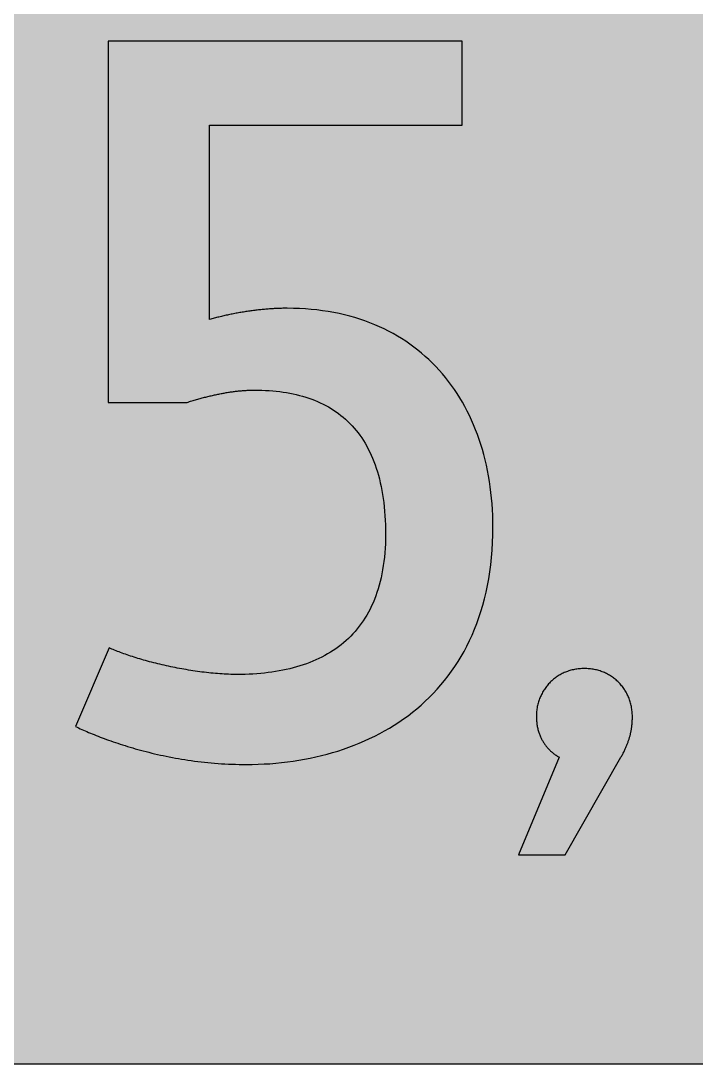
# Model space of a CAD drawing. Header units: millimetres. Extents: x 0 to 183, y 0 to 141.
# Drawn here: x 75.1 to 121.7, y 0.1 to 72 of the extents above; entities that cross this region are included whole.
import ezdxf

# ---------------------------------------------------------------- set-up
doc = ezdxf.new("R2010")
doc.units = ezdxf.units.MM

msp = doc.modelspace()

# ---------------------------------------------------------------- hatches: boundary and pattern name
for color, points in [(254, [(14.1633, 0.0536), (13.9878, 0.0533), (13.8125, 0.0559), (13.6373, 0.061), (13.462, 0.0686), (13.2893, 0.0787), (13.114, 0.0914), (12.9413, 0.1041), (12.7686, 0.1219), (12.5959, 0.1397), (12.4231, 0.16), (12.2504, 0.1829), (12.0777, 0.2057), (11.9075, 0.2337), (11.7373, 0.2616), (11.5672, 0.2921), (11.397, 0.3251), (11.2268, 0.3607), (11.0592, 0.3988), (10.8915, 0.4369), (10.7239, 0.4775), (10.5562, 0.5207), (10.3886, 0.5664), (10.2235, 0.6121), (10.0584, 0.6629), (9.8933, 0.7137), (9.7307, 0.7671), (9.5682, 0.8204), (9.4056, 0.8788), (9.2431, 0.9373), (9.083, 0.9982), (8.923, 1.0617), (8.763, 1.1252), (8.6055, 1.1938), (8.4455, 1.2624), (8.2906, 1.331), (8.1331, 1.4046), (7.9781, 1.4783), (7.8232, 1.5545), (7.6708, 1.6332), (7.5184, 1.7145), (7.366, 1.7958), (7.2161, 1.8796), (7.0663, 1.966), (6.919, 2.0523), (6.7716, 2.1438), (6.6243, 2.2352), (6.4795, 2.3266), (6.3348, 2.4232), (6.19, 2.5197), (6.0477, 2.6187), (5.908, 2.7178), (5.7683, 2.8194), (5.6286, 2.9235), (5.4915, 3.0302), (5.3543, 3.1369), (5.2197, 3.2461), (5.0851, 3.3579), (4.953, 3.4722), (4.8209, 3.5865), (4.6914, 3.7033), (4.5644, 3.8202), (4.4348, 3.9395), (4.3104, 4.0615), (4.1859, 4.1859), (4.0615, 4.3104), (3.9395, 4.4348), (3.8202, 4.5618), (3.7033, 4.6914), (3.5865, 4.8209), (3.4722, 4.953), (3.3579, 5.0851), (3.2487, 5.2197), (3.1369, 5.3543), (3.0302, 5.4915), (2.9235, 5.6286), (2.8194, 5.7683), (2.7178, 5.908), (2.6187, 6.0477), (2.5197, 6.19), (2.4232, 6.3348), (2.3266, 6.477), (2.2352, 6.6243), (2.1438, 6.7691), (2.0523, 6.919), (1.966, 7.0663), (1.8796, 7.2161), (1.7958, 7.366), (1.7145, 7.5184), (1.6332, 7.6708), (1.5545, 7.8232), (1.4783, 7.9781), (1.4046, 8.1331), (1.331, 8.2906), (1.2598, 8.4455), (1.1913, 8.603), (1.1252, 8.763), (1.0592, 8.923), (0.9982, 9.083), (0.9373, 9.2431), (0.8763, 9.4056), (0.8204, 9.5682), (0.7645, 9.7307), (0.7112, 9.8933), (0.6604, 10.0584), (0.6121, 10.2235), (0.5639, 10.3911), (0.5207, 10.5562), (0.4775, 10.7239), (0.4343, 10.8915), (0.3962, 11.0592), (0.3607, 11.2268), (0.3251, 11.397), (0.2921, 11.5672), (0.2616, 11.7373), (0.2311, 11.9075), (0.2057, 12.0802), (0.1803, 12.2504), (0.1575, 12.4231), (0.1372, 12.5959), (0.1194, 12.7686), (0.1041, 12.9413), (0.0889, 13.1166), (0.0787, 13.2893), (0.0686, 13.4645), (0.061, 13.6373), (0.0559, 13.8125), (0.0508, 13.9878), (0.0508, 14.163), (0.0522, 127.0536), (0.0508, 127.2286), (0.0559, 127.4039), (0.061, 127.5766), (0.0686, 127.7518), (0.0787, 127.9271), (0.0889, 128.0998), (0.1041, 128.2725), (0.1194, 128.4478), (0.1372, 128.6205), (0.1575, 128.7907), (0.1803, 128.9634), (0.2057, 129.1361), (0.2311, 129.3063), (0.2616, 129.4765), (0.2921, 129.6467), (0.3251, 129.8169), (0.3607, 129.987), (0.3962, 130.1547), (0.4343, 130.3249), (0.4775, 130.49), (0.5207, 130.6576), (0.5639, 130.8252), (0.6121, 130.9903), (0.6604, 131.1554), (0.7112, 131.3205), (0.7645, 131.4831), (0.8204, 131.6482), (0.8763, 131.8082), (0.9373, 131.9708), (0.9982, 132.1308), (1.0592, 132.2934), (1.1252, 132.4508), (1.1913, 132.6109), (1.2598, 132.7683), (1.331, 132.9258), (1.4046, 133.0808), (1.4783, 133.2357), (1.5545, 133.3906), (1.6332, 133.543), (1.7145, 133.6954), (1.7958, 133.8478), (1.8796, 133.9977), (1.966, 134.1476), (2.0523, 134.2974), (2.1438, 134.4447), (2.2352, 134.5895), (2.3266, 134.7368), (2.4232, 134.8791), (2.5197, 135.0239), (2.6187, 135.1661), (2.7178, 135.3058), (2.8194, 135.4455), (2.9235, 135.5852), (3.0302, 135.7224), (3.1369, 135.8595), (3.2487, 135.9941), (3.3579, 136.1288), (3.4722, 136.2608), (3.5865, 136.3929), (3.7033, 136.5225), (3.8202, 136.652), (3.9395, 136.779), (4.0615, 136.9035), (4.1859, 137.0305), (4.3104, 137.1524), (4.4348, 137.2743), (4.5644, 137.3937), (4.6914, 137.5131), (4.8209, 137.6274), (4.953, 137.7442), (5.0851, 137.856), (5.2197, 137.9677), (5.3543, 138.0769), (5.4915, 138.1836), (5.6286, 138.2903), (5.7683, 138.3944), (5.908, 138.496), (6.0477, 138.5976), (6.19, 138.6942), (6.3348, 138.7932), (6.4795, 138.8872), (6.6243, 138.9812), (6.7716, 139.0726), (6.919, 139.1615), (7.0663, 139.2479), (7.2161, 139.3342), (7.366, 139.4181), (7.5184, 139.5019), (7.6708, 139.5806), (7.8232, 139.6594), (7.9781, 139.7356), (8.1331, 139.8092), (8.2906, 139.8829), (8.4455, 139.954), (8.6055, 140.0226), (8.763, 140.0886), (8.923, 140.1547), (9.083, 140.2182), (9.2431, 140.2791), (9.4056, 140.3375), (9.5682, 140.3934), (9.7307, 140.4493), (9.8933, 140.5026), (10.0584, 140.5534), (10.2235, 140.6017), (10.3886, 140.65), (10.5562, 140.6957), (10.7239, 140.7389), (10.8915, 140.7795), (11.0592, 140.8176), (11.2268, 140.8557), (11.397, 140.8887), (11.5672, 140.9217), (11.7373, 140.9522), (11.9075, 140.9827), (12.0777, 141.0081), (12.2504, 141.0335), (12.4231, 141.0564), (12.5959, 141.0767), (12.7686, 141.0945), (12.9413, 141.1097), (13.114, 141.1249), (13.2893, 141.1376), (13.462, 141.1453), (13.6373, 141.1529), (13.8125, 141.158), (13.9878, 141.163), (14.163, 141.163), (169.3855, 141.1647), (169.5602, 141.163), (169.7355, 141.158), (169.9108, 141.1529), (170.0835, 141.1453), (170.2587, 141.1376), (170.4315, 141.1249), (170.6067, 141.1097), (170.7794, 141.0945), (170.9522, 141.0767), (171.1249, 141.0564), (171.2976, 141.0335), (171.4678, 141.0081), (171.6405, 140.9827), (171.8107, 140.9522), (171.9809, 140.9217), (172.151, 140.8887), (172.3187, 140.8557), (172.4889, 140.8176), (172.6565, 140.7795), (172.8241, 140.7389), (172.9918, 140.6957), (173.1569, 140.65), (173.3245, 140.6017), (173.4896, 140.5534), (173.6522, 140.5026), (173.8173, 140.4493), (173.9798, 140.3934), (174.1424, 140.3375), (174.305, 140.2791), (174.465, 140.2182), (174.625, 140.1547), (174.785, 140.0886), (174.9425, 140.0226), (175.1025, 139.954), (175.2575, 139.8829), (175.4149, 139.8092), (175.5699, 139.7356), (175.7248, 139.6594), (175.8772, 139.5806), (176.0296, 139.5019), (176.182, 139.4181), (176.3319, 139.3342), (176.4817, 139.2479), (176.6291, 139.1615), (176.7764, 139.0726), (176.9237, 138.9812), (177.0685, 138.8872), (177.2133, 138.7932), (177.358, 138.6942), (177.5003, 138.5976), (177.64, 138.496), (177.7797, 138.3944), (177.9194, 138.2903), (178.0565, 138.1836), (178.1937, 138.0769), (178.3283, 137.9677), (178.4629, 137.856), (178.595, 137.7442), (178.7271, 137.6274), (178.8566, 137.5131), (178.9836, 137.3937), (179.1132, 137.2743), (179.2376, 137.1524), (179.3621, 137.0305), (179.4866, 136.9035), (179.6085, 136.779), (179.7279, 136.652), (179.8447, 136.5225), (179.9615, 136.3929), (180.0758, 136.2608), (180.1901, 136.1288), (180.2994, 135.9941), (180.4111, 135.8595), (180.5178, 135.7224), (180.6245, 135.5852), (180.7261, 135.4455), (180.8302, 135.3058), (180.9293, 135.1661), (181.0283, 135.0239), (181.1249, 134.8791), (181.2214, 134.7368), (181.3128, 134.5895), (181.4043, 134.4447), (181.4957, 134.2974), (181.5821, 134.1476), (181.6684, 133.9977), (181.7522, 133.8478), (181.8335, 133.6954), (181.9148, 133.543), (181.991, 133.3906), (182.0697, 133.2357), (182.1434, 133.0808), (182.2145, 132.9258), (182.2856, 132.7683), (182.3542, 132.6109), (182.4228, 132.4508), (182.4863, 132.2934), (182.5498, 132.1308), (182.6108, 131.9708), (182.6692, 131.8082), (182.7276, 131.6482), (182.7809, 131.4831), (182.8343, 131.3205), (182.8851, 131.1554), (182.9359, 130.9903), (182.9816, 130.8252), (183.0273, 130.6576), (183.0705, 130.49), (183.1111, 130.3249), (183.1492, 130.1547), (183.1873, 129.987), (183.2229, 129.8169), (183.2559, 129.6467), (183.2864, 129.4765), (183.3143, 129.3063), (183.3397, 129.1361), (183.3651, 128.9634), (183.388, 128.7907), (183.4083, 128.6205), (183.4261, 128.4478), (183.4413, 128.2725), (183.4566, 128.0998), (183.4693, 127.9271), (183.4769, 127.7518), (183.4845, 127.5766), (183.4921, 127.4039), (183.4947, 127.2286), (183.4947, 127.0533), (183.4967, 14.1647), (183.4947, 13.9878), (183.4921, 13.8125), (183.4845, 13.6373), (183.4769, 13.4645), (183.4693, 13.2893), (183.4566, 13.1166), (183.4413, 12.9413), (183.4261, 12.7686), (183.4083, 12.5959), (183.388, 12.4231), (183.3651, 12.2504), (183.3397, 12.0802), (183.3143, 11.9075), (183.2864, 11.7373), (183.2559, 11.5672), (183.2229, 11.397), (183.1873, 11.2268), (183.1492, 11.0592), (183.1111, 10.8915), (183.0705, 10.7239), (183.0273, 10.5562), (182.9816, 10.3911), (182.9359, 10.2235), (182.8851, 10.0584), (182.8343, 9.8933), (182.7809, 9.7307), (182.7276, 9.5682), (182.6692, 9.4056), (182.6108, 9.2431), (182.5498, 9.083), (182.4863, 8.923), (182.4228, 8.763), (182.3542, 8.603), (182.2856, 8.4455), (182.2145, 8.2906), (182.1434, 8.1331), (182.0697, 7.9781), (181.991, 7.8232), (181.9148, 7.6708), (181.8335, 7.5184), (181.7522, 7.366), (181.6684, 7.2161), (181.5821, 7.0663), (181.4957, 6.919), (181.4043, 6.7691), (181.3128, 6.6243), (181.2214, 6.477), (181.1249, 6.3348), (181.0283, 6.19), (180.9293, 6.0477), (180.8302, 5.908), (180.7261, 5.7683), (180.6245, 5.6286), (180.5178, 5.4915), (180.4111, 5.3543), (180.2994, 5.2197), (180.1901, 5.0851), (180.0758, 4.953), (179.9615, 4.8209), (179.8447, 4.6914), (179.7279, 4.5618), (179.6085, 4.4348), (179.4866, 4.3104), (179.3621, 4.1859), (179.2376, 4.0615), (179.1132, 3.9395), (178.9836, 3.8202), (178.8566, 3.7033), (178.7271, 3.5865), (178.595, 3.4722), (178.4629, 3.3579), (178.3283, 3.2461), (178.1937, 3.1369), (178.0565, 3.0302), (177.9194, 2.9235), (177.7797, 2.8194), (177.64, 2.7178), (177.5003, 2.6187), (177.358, 2.5197), (177.2133, 2.4232), (177.0685, 2.3266), (176.9237, 2.2352), (176.7764, 2.1438), (176.6291, 2.0523), (176.4817, 1.966), (176.3319, 1.8796), (176.182, 1.7958), (176.0296, 1.7145), (175.8772, 1.6332), (175.7248, 1.5545), (175.5699, 1.4783), (175.4149, 1.4046), (175.2575, 1.331), (175.1025, 1.2624), (174.9425, 1.1938), (174.785, 1.1252), (174.625, 1.0617), (174.465, 0.9982), (174.305, 0.9373), (174.1424, 0.8788), (173.9798, 0.8204), (173.8173, 0.7671), (173.6522, 0.7137), (173.4896, 0.6629), (173.3245, 0.6121), (173.1569, 0.5664), (172.9918, 0.5207), (172.8241, 0.4775), (172.6565, 0.4369), (172.4889, 0.3988), (172.3187, 0.3607), (172.151, 0.3251), (171.9809, 0.2921), (171.8107, 0.2616), (171.6405, 0.2337), (171.4678, 0.2057), (171.2976, 0.1829), (171.1249, 0.16), (170.9522, 0.1397), (170.7794, 0.1219), (170.6067, 0.1041), (170.4315, 0.0914), (170.2587, 0.0787), (170.0835, 0.0686), (169.9108, 0.061), (169.7355, 0.0559), (169.5602, 0.0533), (169.385, 0.0533)]), (59, [(105.5328, 64.8226), (105.5328, 70.6078), (81.1209, 70.6078), (81.1209, 45.7024), (86.5547, 45.7024), (86.6369, 45.7276), (86.7181, 45.753), (86.7994, 45.7784), (86.8807, 45.8038), (86.962, 45.8292), (87.0433, 45.8521), (87.1245, 45.8749), (87.2058, 45.9003), (87.2846, 45.9232), (87.3658, 45.9435), (87.4446, 45.9664), (87.5233, 45.9892), (87.6021, 46.0096), (87.6808, 46.0299), (87.7595, 46.0502), (87.8357, 46.0705), (87.9145, 46.0908), (87.9907, 46.1112), (88.0694, 46.1289), (88.1456, 46.1467), (88.2218, 46.1645), (88.298, 46.1823), (88.3742, 46.2001), (88.4479, 46.2153), (88.5241, 46.2331), (88.5977, 46.2483), (88.6714, 46.2636), (88.7476, 46.2788), (88.8213, 46.294), (88.8949, 46.3093), (88.9686, 46.322), (89.0397, 46.3347), (89.1134, 46.3474), (89.1845, 46.3601), (89.2581, 46.3728), (89.3293, 46.3855), (89.4004, 46.3956), (89.4715, 46.4083), (89.5426, 46.4185), (89.6112, 46.4287), (89.6823, 46.4388), (89.7534, 46.4464), (89.822, 46.4566), (89.8906, 46.4642), (89.9592, 46.4718), (90.0278, 46.4795), (90.0963, 46.4871), (90.1649, 46.4947), (90.231, 46.4998), (90.2995, 46.5074), (90.3656, 46.5125), (90.4342, 46.5176), (90.5002, 46.5226), (90.5662, 46.5252), (90.6323, 46.5303), (90.6983, 46.5328), (90.7618, 46.5379), (90.8279, 46.5404), (90.8914, 46.543), (90.9549, 46.543), (91.0209, 46.5455), (91.0844, 46.5455), (91.1479, 46.548), (91.2089, 46.548), (91.4654, 46.5455), (91.7194, 46.5379), (91.9709, 46.5277), (92.2172, 46.5125), (92.4636, 46.4947), (92.7049, 46.4718), (92.9411, 46.4439), (93.1774, 46.4109), (93.4085, 46.3753), (93.6396, 46.3347), (93.8632, 46.289), (94.0867, 46.2407), (94.3051, 46.1848), (94.521, 46.1264), (94.7344, 46.0629), (94.9427, 45.9943), (95.1484, 45.9207), (95.3491, 45.8445), (95.5472, 45.7632), (95.7428, 45.6743), (95.9333, 45.5828), (96.1212, 45.4863), (96.3041, 45.3847), (96.4844, 45.278), (96.6622, 45.1663), (96.835, 45.0494), (97.0026, 44.9301), (97.1677, 44.8031), (97.3277, 44.671), (97.4852, 44.5338), (97.6401, 44.3916), (97.7875, 44.2443), (97.9322, 44.0919), (98.0745, 43.9344), (98.2116, 43.7718), (98.3437, 43.6042), (98.4733, 43.4315), (98.5977, 43.2511), (98.7171, 43.0682), (98.8339, 42.8777), (98.9457, 42.6822), (99.0524, 42.4815), (99.154, 42.2758), (99.253, 42.0649), (99.347, 41.8465), (99.4385, 41.623), (99.5223, 41.3944), (99.6036, 41.1607), (99.6772, 40.9194), (99.7509, 40.673), (99.8169, 40.4216), (99.8779, 40.1625), (99.9363, 39.8983), (99.9871, 39.6291), (100.0354, 39.3548), (100.0785, 39.0728), (100.1141, 38.7858), (100.1471, 38.4912), (100.1751, 38.1914), (100.1979, 37.8841), (100.2157, 37.5717), (100.2284, 37.2542), (100.236, 36.9291), (100.2411, 36.5989), (100.236, 36.2712), (100.2284, 35.9512), (100.2106, 35.6362), (100.1903, 35.3289), (100.1624, 35.0266), (100.1293, 34.7294), (100.0887, 34.4399), (100.043, 34.1579), (99.9922, 33.8811), (99.9338, 33.6093), (99.8728, 33.3451), (99.8042, 33.086), (99.7306, 32.8346), (99.6493, 32.5882), (99.5655, 32.3469), (99.474, 32.1132), (99.38, 31.8821), (99.2784, 31.6611), (99.1718, 31.4427), (99.06, 31.2318), (98.9457, 31.0261), (98.8238, 30.8254), (98.6968, 30.6299), (98.5647, 30.4394), (98.4301, 30.2565), (98.2878, 30.0787), (98.1431, 29.906), (97.9932, 29.7383), (97.8383, 29.5758), (97.6782, 29.4183), (97.5157, 29.2659), (97.348, 29.1211), (97.1753, 28.9789), (96.9975, 28.8442), (96.8172, 28.7122), (96.6318, 28.5852), (96.4438, 28.4658), (96.2482, 28.3489), (96.0526, 28.2372), (95.852, 28.1305), (95.6462, 28.0289), (95.438, 27.9324), (95.2246, 27.8409), (95.0087, 27.7546), (94.7877, 27.6708), (94.5642, 27.5946), (94.3381, 27.5209), (94.107, 27.4523), (93.8759, 27.3863), (93.6371, 27.3279), (93.3983, 27.272), (93.1545, 27.2212), (92.9081, 27.1755), (92.6592, 27.1323), (92.4052, 27.0942), (92.1512, 27.0586), (91.8921, 27.0307), (91.6305, 27.0027), (91.3663, 26.9824), (91.0996, 26.9646), (90.8329, 26.9519), (90.5612, 26.9418), (90.2868, 26.9367), (90.01, 26.9342), (89.8627, 26.9342), (89.7153, 26.9367), (89.568, 26.9392), (89.4182, 26.9443), (89.2683, 26.9519), (89.1184, 26.9596), (88.966, 26.9672), (88.8136, 26.9773), (88.6612, 26.99), (88.5088, 27.0027), (88.3539, 27.0154), (88.2015, 27.0307), (88.0466, 27.0459), (87.8916, 27.0637), (87.7367, 27.0815), (87.5792, 27.1018), (87.4243, 27.1221), (87.2693, 27.1424), (87.1144, 27.1653), (86.9594, 27.1882), (86.8045, 27.2136), (86.647, 27.239), (86.4946, 27.2644), (86.3397, 27.2898), (86.1847, 27.3177), (86.0323, 27.3482), (85.8799, 27.3761), (85.7275, 27.4066), (85.5751, 27.4371), (85.4227, 27.4676), (85.2729, 27.5006), (85.1256, 27.5336), (84.9757, 27.5666), (84.8284, 27.5996), (84.6836, 27.6352), (84.5363, 27.6708), (84.394, 27.7063), (84.2493, 27.7419), (84.1096, 27.7774), (83.9699, 27.8155), (83.8302, 27.8536), (83.693, 27.8917), (83.5584, 27.9298), (83.4238, 27.9679), (83.2917, 28.006), (83.1621, 28.0441), (83.0326, 28.0848), (82.9056, 28.1254), (82.7811, 28.1635), (82.6592, 28.2042), (82.5373, 28.2448), (82.4205, 28.2854), (82.3036, 28.3235), (82.1893, 28.3642), (82.0776, 28.4048), (81.9683, 28.4455), (81.8617, 28.4861), (81.7575, 28.5267), (81.6559, 28.5674), (81.5569, 28.608), (81.4603, 28.6487), (81.3689, 28.6893), (81.2775, 28.7274), (81.1886, 28.768), (78.8638, 23.3369), (78.9635, 23.2893), (79.0677, 23.241), (79.1743, 23.1927), (79.2836, 23.1445), (79.3979, 23.0937), (79.5147, 23.0429), (79.6341, 22.9921), (79.756, 22.9387), (79.883, 22.8879), (80.01, 22.8346), (80.1421, 22.7813), (80.2767, 22.7279), (80.4139, 22.6746), (80.5536, 22.6187), (80.6958, 22.5654), (80.8431, 22.5095), (80.9904, 22.4561), (81.1428, 22.4003), (81.2952, 22.3469), (81.4527, 22.291), (81.6127, 22.2377), (81.7753, 22.1844), (81.9404, 22.1285), (82.108, 22.0751), (82.2757, 22.0218), (82.4484, 21.9685), (82.6237, 21.9151), (82.8015, 21.8643), (82.9818, 21.811), (83.1647, 21.7602), (83.3501, 21.7094), (83.5355, 21.6586), (83.726, 21.6103), (83.9191, 21.5621), (84.1121, 21.5138), (84.3102, 21.4681), (84.5083, 21.4224), (84.709, 21.3766), (84.9122, 21.3335), (85.1179, 21.2903), (85.3262, 21.2471), (85.537, 21.209), (85.7479, 21.1684), (85.9612, 21.1303), (86.1797, 21.0947), (86.3956, 21.0591), (86.6165, 21.0261), (86.8401, 20.9931), (87.0636, 20.9626), (87.2896, 20.9347), (87.5182, 20.9067), (87.7468, 20.8813), (87.9805, 20.8559), (88.2142, 20.8356), (88.4479, 20.8153), (88.6866, 20.795), (88.9254, 20.7797), (89.1667, 20.7645), (89.408, 20.7518), (89.6518, 20.7416), (89.8982, 20.734), (90.1446, 20.7289), (90.3935, 20.7264), (90.645, 20.7239), (91.0514, 20.7264), (91.4578, 20.7391), (91.8616, 20.7569), (92.2655, 20.7797), (92.6694, 20.8128), (93.0681, 20.8534), (93.4695, 20.8991), (93.8657, 20.9525), (94.2619, 21.0134), (94.6556, 21.082), (95.0468, 21.1582), (95.4354, 21.242), (95.8215, 21.3335), (96.205, 21.4325), (96.586, 21.5392), (96.962, 21.6535), (97.3353, 21.778), (97.7062, 21.9075), (98.0719, 22.0447), (98.4326, 22.1894), (98.7908, 22.3444), (99.1438, 22.5044), (99.4943, 22.6746), (99.8372, 22.8524), (100.1776, 23.0378), (100.5129, 23.2334), (100.8405, 23.434), (101.1631, 23.6449), (101.4832, 23.8633), (101.7956, 24.0894), (102.1004, 24.3256), (102.4001, 24.5694), (102.6947, 24.8209), (102.9818, 25.0825), (103.2612, 25.3517), (103.5355, 25.6311), (103.8022, 25.9182), (104.0613, 26.2128), (104.3127, 26.5176), (104.5566, 26.83), (104.7928, 27.1501), (105.0214, 27.4828), (105.2398, 27.8206), (105.4532, 28.1686), (105.6564, 28.5267), (105.8494, 28.895), (106.0348, 29.2684), (106.2126, 29.6545), (106.3777, 30.0482), (106.5352, 30.4521), (106.6851, 30.8635), (106.8222, 31.2852), (106.9518, 31.717), (107.0686, 32.1589), (107.1753, 32.6085), (107.2744, 33.0683), (107.3607, 33.5382), (107.4344, 34.0157), (107.5004, 34.5059), (107.5538, 35.0037), (107.5944, 35.5117), (107.6249, 36.0299), (107.6427, 36.5557), (107.6477, 37.0942), (107.6452, 37.5031), (107.6325, 37.907), (107.6147, 38.3083), (107.5893, 38.7045), (107.5538, 39.0982), (107.5131, 39.4868), (107.4649, 39.8729), (107.409, 40.2539), (107.3455, 40.6324), (107.2769, 41.0032), (107.1982, 41.3715), (107.1143, 41.7347), (107.0204, 42.0954), (106.9213, 42.4485), (106.8146, 42.799), (106.7029, 43.1444), (106.5809, 43.4823), (106.4539, 43.8175), (106.3193, 44.1477), (106.1771, 44.4729), (106.0298, 44.7904), (105.8748, 45.1053), (105.7123, 45.4127), (105.5421, 45.7149), (105.3668, 46.0121), (105.1839, 46.3042), (104.9934, 46.5887), (104.7979, 46.8681), (104.5947, 47.1399), (104.3838, 47.4066), (104.1679, 47.6682), (103.9444, 47.9222), (103.7133, 48.1711), (103.4771, 48.4124), (103.2358, 48.6486), (102.9843, 48.8772), (102.7303, 49.0982), (102.4661, 49.3116), (102.1969, 49.5198), (101.9226, 49.7205), (101.6406, 49.9135), (101.3536, 50.1015), (101.059, 50.2793), (100.7567, 50.452), (100.4494, 50.6171), (100.137, 50.7721), (99.8169, 50.9219), (99.4918, 51.0616), (99.1616, 51.1962), (98.8238, 51.3207), (98.4783, 51.4375), (98.1278, 51.5468), (97.7722, 51.6484), (97.4115, 51.7423), (97.0432, 51.8262), (96.6699, 51.9024), (96.2889, 51.9684), (95.9028, 52.0268), (95.5116, 52.0776), (95.1154, 52.1183), (94.7115, 52.1513), (94.3026, 52.1741), (93.8886, 52.1868), (93.4669, 52.1919), (93.3882, 52.1919), (93.3069, 52.1919), (93.2256, 52.1894), (93.1469, 52.1894), (93.0656, 52.1868), (92.9843, 52.1843), (92.9005, 52.1818), (92.8192, 52.1792), (92.7379, 52.1741), (92.6541, 52.1716), (92.5703, 52.1665), (92.489, 52.1614), (92.4052, 52.1564), (92.3214, 52.1513), (92.2376, 52.1462), (92.1537, 52.1386), (92.0674, 52.1335), (91.9836, 52.1259), (91.8997, 52.1183), (91.8134, 52.1106), (91.7296, 52.103), (91.6432, 52.0954), (91.5594, 52.0852), (91.473, 52.0751), (91.3867, 52.0675), (91.3003, 52.0573), (91.2165, 52.0471), (91.1301, 52.0344), (91.0438, 52.0243), (90.9574, 52.0116), (90.871, 52.0014), (90.7847, 51.9887), (90.7009, 51.976), (90.6145, 51.9633), (90.5281, 51.9506), (90.4418, 51.9354), (90.3554, 51.9227), (90.2716, 51.9074), (90.1852, 51.8922), (90.0989, 51.877), (90.0125, 51.8617), (89.9287, 51.8465), (89.8423, 51.8312), (89.7585, 51.8135), (89.6722, 51.7982), (89.5883, 51.7804), (89.5045, 51.7627), (89.4182, 51.7449), (89.3343, 51.7271), (89.2505, 51.7093), (89.1667, 51.689), (89.0829, 51.6712), (88.9991, 51.6509), (88.9178, 51.6306), (88.834, 51.6103), (88.7527, 51.5899), (88.6689, 51.5696), (88.5876, 51.5493), (88.5063, 51.5264), (88.425, 51.5061), (88.3437, 51.4833), (88.265, 51.4604), (88.1837, 51.4375), (88.105, 51.4147), (88.1063, 64.8226)]), (59, [(110.648, 24.034), (110.6475, 23.9497), (110.65, 23.8684), (110.6551, 23.7896), (110.6602, 23.7109), (110.6678, 23.6347), (110.6754, 23.5585), (110.6856, 23.4848), (110.6957, 23.4112), (110.7084, 23.3401), (110.7237, 23.2689), (110.7389, 23.2004), (110.7542, 23.1343), (110.7719, 23.0683), (110.7897, 23.0022), (110.81, 22.9387), (110.8304, 22.8778), (110.8532, 22.8168), (110.8761, 22.7584), (110.8989, 22.7), (110.9243, 22.6416), (110.9497, 22.5857), (110.9751, 22.5323), (111.0031, 22.479), (111.031, 22.4257), (111.059, 22.3749), (111.0869, 22.3266), (111.1174, 22.2783), (111.1453, 22.2301), (111.1758, 22.1844), (111.2088, 22.1386), (111.2393, 22.0955), (111.2698, 22.0523), (111.3028, 22.0091), (111.3358, 21.9685), (111.3688, 21.9304), (111.3993, 21.8923), (111.4323, 21.8542), (111.4654, 21.8186), (111.4984, 21.783), (111.5314, 21.75), (111.5644, 21.717), (111.5974, 21.684), (111.6305, 21.6535), (111.6635, 21.623), (111.6965, 21.5951), (111.7295, 21.5646), (111.7625, 21.5392), (111.793, 21.5138), (111.826, 21.4884), (111.8565, 21.463), (111.887, 21.4401), (111.9175, 21.4173), (111.9454, 21.397), (111.9759, 21.3766), (112.0038, 21.3563), (112.0318, 21.3385), (112.0597, 21.3208), (112.0851, 21.303), (112.1105, 21.2877), (112.1359, 21.2725), (112.1613, 21.2573), (112.1842, 21.2446), (112.207, 21.2319), (112.2274, 21.2192), (109.4133, 14.5023), (112.6243, 14.5023), (116.4773, 21.2203), (116.5098, 21.2801), (116.5428, 21.3385), (116.5758, 21.397), (116.6063, 21.4554), (116.6368, 21.5138), (116.6673, 21.5722), (116.6952, 21.6281), (116.7232, 21.684), (116.7486, 21.7399), (116.774, 21.7957), (116.7994, 21.8516), (116.8248, 21.905), (116.8476, 21.9583), (116.8705, 22.0116), (116.8908, 22.065), (116.9111, 22.1183), (116.9314, 22.1691), (116.9518, 22.2199), (116.9695, 22.2707), (116.9873, 22.3215), (117.0051, 22.3698), (117.0203, 22.4206), (117.0356, 22.4688), (117.0508, 22.5171), (117.0661, 22.5654), (117.0788, 22.6111), (117.0915, 22.6593), (117.1042, 22.7051), (117.1169, 22.7508), (117.127, 22.7965), (117.1372, 22.8422), (117.1473, 22.8854), (117.1575, 22.9286), (117.1677, 22.9718), (117.1753, 23.0149), (117.1829, 23.0581), (117.1905, 23.0988), (117.1981, 23.1394), (117.2058, 23.18), (117.2108, 23.2207), (117.2159, 23.2613), (117.221, 23.2994), (117.2261, 23.3375), (117.2312, 23.3756), (117.2362, 23.4137), (117.2388, 23.4518), (117.2439, 23.4874), (117.2464, 23.5229), (117.2489, 23.5585), (117.2515, 23.5941), (117.254, 23.6296), (117.2566, 23.6626), (117.2591, 23.6957), (117.2591, 23.7287), (117.2616, 23.7617), (117.2616, 23.7947), (117.2642, 23.8252), (117.2642, 23.8582), (117.2642, 23.8887), (117.2642, 23.9166), (117.2642, 23.9471), (117.2642, 23.9751), (117.2667, 24.0055), (117.2667, 24.0335), (117.2642, 24.1198), (117.2616, 24.2062), (117.2566, 24.2926), (117.2489, 24.3789), (117.2388, 24.4653), (117.2286, 24.5491), (117.2159, 24.6304), (117.2007, 24.7142), (117.1829, 24.7955), (117.1651, 24.8768), (117.1448, 24.9555), (117.1219, 25.0342), (117.0965, 25.113), (117.0711, 25.1892), (117.0432, 25.2654), (117.0127, 25.3416), (116.9822, 25.4152), (116.9467, 25.4889), (116.9137, 25.56), (116.8756, 25.6311), (116.8375, 25.7023), (116.7994, 25.7708), (116.7562, 25.8394), (116.713, 25.9055), (116.6698, 25.969), (116.6241, 26.035), (116.5758, 26.096), (116.525, 26.1595), (116.4768, 26.2179), (116.4234, 26.2788), (116.3701, 26.3347), (116.3142, 26.3906), (116.2583, 26.4465), (116.2025, 26.4998), (116.1415, 26.5532), (116.0831, 26.604), (116.0196, 26.6522), (115.9586, 26.7005), (115.8951, 26.7462), (115.8291, 26.7894), (115.763, 26.8326), (115.6945, 26.8757), (115.6259, 26.9138), (115.5573, 26.9519), (115.4862, 26.99), (115.4125, 27.0256), (115.3389, 27.0586), (115.2652, 27.0891), (115.1915, 27.1196), (115.1153, 27.1475), (115.0366, 27.1729), (114.9604, 27.1983), (114.8791, 27.2212), (114.8004, 27.2415), (114.7191, 27.2618), (114.6378, 27.2771), (114.5565, 27.2923), (114.4727, 27.305), (114.3889, 27.3177), (114.3025, 27.3253), (114.2187, 27.3329), (114.1324, 27.338), (114.0435, 27.3431), (113.9571, 27.3431), (113.8682, 27.3431), (113.7818, 27.338), (113.6955, 27.3329), (113.6117, 27.3253), (113.5253, 27.3177), (113.4415, 27.305), (113.3577, 27.2923), (113.2764, 27.2771), (113.1951, 27.2618), (113.1138, 27.2415), (113.0325, 27.2212), (112.9538, 27.1983), (112.8776, 27.1729), (112.7989, 27.1475), (112.7227, 27.1196), (112.649, 27.0891), (112.5728, 27.0586), (112.5017, 27.0256), (112.428, 26.99), (112.3569, 26.9519), (112.2883, 26.9138), (112.2197, 26.8757), (112.1512, 26.8326), (112.0851, 26.7894), (112.0191, 26.7462), (111.9556, 26.7005), (111.8921, 26.6522), (111.8311, 26.604), (111.7702, 26.5532), (111.7117, 26.4998), (111.6533, 26.4465), (111.5974, 26.3906), (111.5441, 26.3347), (111.4908, 26.2788), (111.4374, 26.2179), (111.3866, 26.1595), (111.3384, 26.096), (111.2901, 26.035), (111.2444, 25.969), (111.1987, 25.9055), (111.1555, 25.8394), (111.1148, 25.7708), (111.0742, 25.7023), (111.0361, 25.6311), (111.0005, 25.56), (110.965, 25.4889), (110.932, 25.4152), (110.8989, 25.3416), (110.871, 25.2654), (110.8431, 25.1892), (110.8151, 25.113), (110.7923, 25.0342), (110.7694, 24.9555), (110.7491, 24.8768), (110.7288, 24.7955), (110.711, 24.7142), (110.6957, 24.6304), (110.683, 24.5491), (110.6729, 24.4653), (110.6627, 24.3789), (110.6551, 24.2926), (110.65, 24.2062), (110.6475, 24.1198), (110.6475, 24.0335)])]:
    msp.add_hatch(color=color).paths.add_polyline_path(points)
h = msp.add_hatch(color=59)
h.paths.add_polyline_path([(14.1633, 3.5814), (13.8887, 3.5839), (13.6169, 3.5941), (13.3477, 3.6119), (13.081, 3.6347), (12.8143, 3.6652), (12.5501, 3.7008), (12.2885, 3.7465), (12.0294, 3.7948), (11.7729, 3.8506), (11.5164, 3.9141), (11.2649, 3.9827), (11.016, 4.0564), (10.7671, 4.1351), (10.5232, 4.2215), (10.2819, 4.3129), (10.0432, 4.412), (9.8069, 4.5161), (9.5733, 4.6228), (9.3447, 4.7371), (9.1186, 4.8565), (8.8951, 4.9809), (8.6741, 5.113), (8.4582, 5.2476), (8.2448, 5.3873), (8.0366, 5.5321), (7.8308, 5.682), (7.6276, 5.8369), (7.4295, 5.9969), (7.2365, 6.1595), (7.046, 6.3297), (6.8605, 6.5024), (6.6777, 6.6802), (6.5024, 6.8605), (6.3271, 7.046), (6.1595, 7.2365), (5.9969, 7.432), (5.8369, 7.6302), (5.682, 7.8308), (5.5321, 8.0366), (5.3873, 8.2448), (5.2451, 8.4582), (5.1105, 8.6741), (4.9809, 8.8951), (4.8565, 9.1186), (4.7371, 9.3447), (4.6228, 9.5758), (4.5136, 9.8069), (4.4094, 10.0432), (4.3129, 10.2819), (4.2215, 10.5232), (4.1351, 10.7696), (4.0538, 11.016), (3.9802, 11.2649), (3.9116, 11.5189), (3.8506, 11.7729), (3.7948, 12.0294), (3.744, 12.2911), (3.7008, 12.5527), (3.6627, 12.8143), (3.6322, 13.081), (3.6093, 13.3502), (3.5916, 13.6195), (3.5814, 13.8913), (3.5789, 14.163), (3.58, 127.0536), (3.5814, 127.3251), (3.5916, 127.5969), (3.6093, 127.8661), (3.6322, 128.1354), (3.6627, 128.3995), (3.7008, 128.6637), (3.744, 128.9253), (3.7948, 129.1844), (3.8506, 129.4409), (3.9116, 129.6975), (3.9802, 129.9489), (4.0538, 130.2004), (4.1351, 130.4468), (4.2215, 130.6906), (4.3129, 130.9319), (4.4094, 131.1707), (4.5136, 131.4069), (4.6228, 131.6406), (4.7371, 131.8692), (4.8565, 132.0978), (4.9809, 132.3188), (5.1105, 132.5397), (5.2451, 132.7556), (5.3873, 132.969), (5.5321, 133.1773), (5.682, 133.383), (5.8369, 133.5862), (5.9969, 133.7843), (6.1595, 133.9774), (6.3271, 134.1679), (6.5024, 134.3533), (6.6777, 134.5362), (6.8605, 134.714), (7.046, 134.8867), (7.2365, 135.0543), (7.4295, 135.2194), (7.6276, 135.3769), (7.8308, 135.5319), (8.0366, 135.6817), (8.2448, 135.829), (8.4582, 135.9687), (8.6741, 136.1034), (8.8951, 136.2329), (9.1186, 136.3574), (9.3447, 136.4767), (9.5733, 136.591), (9.8069, 136.7003), (10.0432, 136.8044), (10.2819, 136.9009), (10.5232, 136.9924), (10.7671, 137.0787), (11.016, 137.16), (11.2649, 137.2337), (11.5164, 137.3022), (11.7729, 137.3657), (12.0294, 137.4216), (12.2885, 137.4699), (12.5501, 137.5131), (12.8143, 137.5512), (13.081, 137.5816), (13.3477, 137.6045), (13.6169, 137.6223), (13.8887, 137.6324), (14.163, 137.635), (169.3855, 137.637), (169.6568, 137.6324), (169.9285, 137.6223), (170.1978, 137.6045), (170.467, 137.5816), (170.7312, 137.5512), (170.9953, 137.5131), (171.257, 137.4699), (171.5186, 137.4216), (171.7751, 137.3657), (172.0291, 137.3022), (172.2831, 137.2337), (172.532, 137.16), (172.7784, 137.0787), (173.0223, 136.9924), (173.2661, 136.9009), (173.5049, 136.8044), (173.7411, 136.7003), (173.9722, 136.591), (174.2034, 136.4767), (174.4294, 136.3574), (174.6529, 136.2329), (174.8714, 136.1034), (175.0898, 135.9687), (175.3006, 135.829), (175.5115, 135.6817), (175.7172, 135.5319), (175.9179, 135.3769), (176.116, 135.2194), (176.3116, 135.0543), (176.4995, 134.8867), (176.6875, 134.714), (176.8678, 134.5362), (177.0456, 134.3533), (177.2183, 134.1679), (177.386, 133.9774), (177.5511, 133.7843), (177.7111, 133.5862), (177.866, 133.383), (178.0159, 133.1773), (178.1607, 132.969), (178.3004, 132.7556), (178.435, 132.5397), (178.5645, 132.3188), (178.6915, 132.0978), (178.8109, 131.8692), (178.9252, 131.6406), (179.0319, 131.4069), (179.136, 131.1707), (179.2326, 130.9319), (179.3265, 130.6906), (179.4104, 130.4468), (179.4916, 130.2004), (179.5653, 129.9489), (179.6339, 129.6975), (179.6974, 129.4409), (179.7533, 129.1844), (179.8015, 128.9253), (179.8447, 128.6637), (179.8828, 128.3995), (179.9133, 128.1354), (179.9361, 127.8661), (179.9539, 127.5969), (179.9641, 127.3251), (179.9666, 127.0533), (179.9689, 14.1647), (179.9641, 13.8913), (179.9539, 13.6195), (179.9361, 13.3502), (179.9133, 13.081), (179.8828, 12.8143), (179.8447, 12.5527), (179.8015, 12.2911), (179.7533, 12.0294), (179.6974, 11.7729), (179.6339, 11.5189), (179.5653, 11.2649), (179.4916, 11.016), (179.4104, 10.7696), (179.3265, 10.5232), (179.2326, 10.2819), (179.136, 10.0432), (179.0319, 9.8069), (178.9252, 9.5758), (178.8109, 9.3447), (178.6915, 9.1186), (178.5645, 8.8951), (178.435, 8.6741), (178.3004, 8.4582), (178.1607, 8.2448), (178.0159, 8.0366), (177.866, 7.8308), (177.7111, 7.6302), (177.5511, 7.432), (177.386, 7.2365), (177.2183, 7.046), (177.0456, 6.8605), (176.8678, 6.6802), (176.6875, 6.5024), (176.4995, 6.3297), (176.3116, 6.1595), (176.116, 5.9969), (175.9179, 5.8369), (175.7172, 5.682), (175.5115, 5.5321), (175.3006, 5.3873), (175.0898, 5.2476), (174.8714, 5.113), (174.6529, 4.9809), (174.4294, 4.8565), (174.2034, 4.7371), (173.9722, 4.6228), (173.7411, 4.5161), (173.5049, 4.412), (173.2661, 4.3129), (173.0223, 4.2215), (172.7784, 4.1351), (172.532, 4.0564), (172.2831, 3.9827), (172.0291, 3.9141), (171.7751, 3.8506), (171.5186, 3.7948), (171.257, 3.7465), (170.9953, 3.7008), (170.7312, 3.6652), (170.467, 3.6347), (170.1978, 3.6119), (169.9285, 3.5941), (169.6568, 3.5839), (169.385, 3.5789)])
h.paths.add_polyline_path([(14.1633, 8.8731), (14.0259, 8.8748), (13.8887, 8.8798), (13.7541, 8.8875), (13.622, 8.9002), (13.4874, 8.9154), (13.3553, 8.9332), (13.2258, 8.9535), (13.0962, 8.9789), (12.9667, 9.0068), (12.8397, 9.0373), (12.7127, 9.0729), (12.5882, 9.1084), (12.4663, 9.1491), (12.3419, 9.1923), (12.2225, 9.238), (12.1031, 9.2888), (11.9837, 9.3396), (11.8694, 9.3929), (11.7526, 9.4513), (11.6408, 9.5098), (11.5291, 9.5733), (11.4198, 9.6368), (11.3106, 9.7053), (11.2039, 9.7765), (11.0998, 9.8476), (10.9957, 9.9238), (10.8966, 10), (10.7975, 10.0787), (10.6985, 10.1625), (10.6045, 10.2464), (10.5105, 10.3327), (10.4216, 10.4216), (10.3327, 10.5131), (10.2464, 10.6045), (10.16, 10.701), (10.0787, 10.7975), (10, 10.8966), (9.9212, 10.9982), (9.8476, 11.0998), (9.7739, 11.2039), (9.7053, 11.3106), (9.6368, 11.4198), (9.5707, 11.5291), (9.5098, 11.6408), (9.4488, 11.7551), (9.3929, 11.8694), (9.337, 11.9863), (9.2862, 12.1031), (9.238, 12.2225), (9.1923, 12.3444), (9.1491, 12.4663), (9.1084, 12.5908), (9.0703, 12.7152), (9.0373, 12.8397), (9.0068, 12.9692), (8.9789, 13.0962), (8.9535, 13.2258), (8.9306, 13.3579), (8.9129, 13.4899), (8.8976, 13.622), (8.8849, 13.7566), (8.8773, 13.8913), (8.8722, 14.0259), (8.8697, 14.163), (8.8717, 127.0536), (8.8722, 127.188), (8.8773, 127.3251), (8.8849, 127.4597), (8.8976, 127.5944), (8.9129, 127.7264), (8.9306, 127.8585), (8.9535, 127.9881), (8.9789, 128.1176), (9.0068, 128.2471), (9.0373, 128.3741), (9.0703, 128.5011), (9.1084, 128.6256), (9.1491, 128.7501), (9.1923, 128.872), (9.238, 128.9914), (9.2862, 129.1107), (9.337, 129.2301), (9.3929, 129.347), (9.4488, 129.4613), (9.5098, 129.573), (9.5707, 129.6848), (9.6368, 129.7965), (9.7053, 129.9032), (9.7739, 130.0099), (9.8476, 130.114), (9.9212, 130.2182), (10, 130.3198), (10.0787, 130.4188), (10.16, 130.5154), (10.2464, 130.6093), (10.3327, 130.7033), (10.4216, 130.7948), (10.5105, 130.8837), (10.6045, 130.97), (10.6985, 131.0538), (10.7975, 131.1351), (10.8966, 131.2139), (10.9957, 131.2926), (11.0998, 131.3663), (11.2039, 131.4399), (11.3106, 131.511), (11.4198, 131.5771), (11.5291, 131.6431), (11.6408, 131.7041), (11.7526, 131.765), (11.8694, 131.8209), (11.9837, 131.8768), (12.1031, 131.9276), (12.2225, 131.9759), (12.3419, 132.0216), (12.4663, 132.0648), (12.5882, 132.1054), (12.7127, 132.1435), (12.8397, 132.1765), (12.9667, 132.2095), (13.0962, 132.2375), (13.2258, 132.2603), (13.3553, 132.2832), (13.4874, 132.301), (13.622, 132.3162), (13.7541, 132.3289), (13.8887, 132.3365), (14.0259, 132.3416), (14.163, 132.3442), (169.3855, 132.3453), (169.5221, 132.3416), (169.6568, 132.3365), (169.7914, 132.3289), (169.926, 132.3162), (170.0581, 132.301), (170.1902, 132.2832), (170.3222, 132.2603), (170.4518, 132.2375), (170.5788, 132.2095), (170.7058, 132.1765), (170.8328, 132.1435), (170.9572, 132.1054), (171.0817, 132.0648), (171.2036, 132.0216), (171.3255, 131.9759), (171.4449, 131.9276), (171.5618, 131.8768), (171.6786, 131.8209), (171.7929, 131.765), (171.9072, 131.7041), (172.019, 131.6431), (172.1282, 131.5771), (172.2374, 131.511), (172.3441, 131.4399), (172.4482, 131.3663), (172.5498, 131.2926), (172.6514, 131.2139), (172.7505, 131.1351), (172.847, 131.0538), (172.9435, 130.97), (173.035, 130.8837), (173.1264, 130.7948), (173.2153, 130.7033), (173.3017, 130.6093), (173.3855, 130.5154), (173.4668, 130.4188), (173.548, 130.3198), (173.6242, 130.2182), (173.7004, 130.114), (173.7716, 130.0099), (173.8427, 129.9032), (173.9113, 129.7965), (173.9748, 129.6848), (174.0383, 129.573), (174.0967, 129.4613), (174.1551, 129.347), (174.2084, 129.2301), (174.2592, 129.1107), (174.31, 128.9914), (174.3558, 128.872), (174.3989, 128.7501), (174.437, 128.6256), (174.4751, 128.5011), (174.5082, 128.3741), (174.5412, 128.2471), (174.5691, 128.1176), (174.5945, 127.9881), (174.6148, 127.8585), (174.6326, 127.7264), (174.6479, 127.5944), (174.6606, 127.4597), (174.6682, 127.3251), (174.6733, 127.188), (174.6758, 127.0533), (174.6772, 14.1647), (174.6733, 14.0259), (174.6682, 13.8913), (174.6606, 13.7566), (174.6479, 13.622), (174.6326, 13.4899), (174.6148, 13.3579), (174.5945, 13.2258), (174.5691, 13.0962), (174.5412, 12.9692), (174.5082, 12.8397), (174.4751, 12.7152), (174.437, 12.5908), (174.3989, 12.4663), (174.3558, 12.3444), (174.31, 12.2225), (174.2592, 12.1031), (174.2084, 11.9863), (174.1551, 11.8694), (174.0967, 11.7551), (174.0383, 11.6408), (173.9748, 11.5291), (173.9113, 11.4198), (173.8427, 11.3106), (173.7716, 11.2039), (173.7004, 11.0998), (173.6242, 10.9982), (173.548, 10.8966), (173.4668, 10.7975), (173.3855, 10.701), (173.3017, 10.6045), (173.2153, 10.5131), (173.1264, 10.4216), (173.035, 10.3327), (172.9435, 10.2464), (172.847, 10.1625), (172.7505, 10.0787), (172.6514, 10), (172.5498, 9.9238), (172.4482, 9.8476), (172.3441, 9.7765), (172.2374, 9.7053), (172.1282, 9.6368), (172.019, 9.5733), (171.9072, 9.5098), (171.7929, 9.4513), (171.6786, 9.3929), (171.5618, 9.3396), (171.4449, 9.2888), (171.3255, 9.238), (171.2036, 9.1923), (171.0817, 9.1491), (170.9572, 9.1084), (170.8328, 9.0729), (170.7058, 9.0373), (170.5788, 9.0068), (170.4518, 8.9789), (170.3222, 8.9535), (170.1902, 8.9332), (170.0581, 8.9154), (169.926, 8.9002), (169.7914, 8.8875), (169.6568, 8.8798), (169.5221, 8.8748), (169.385, 8.8722)], flags=16)

# ---------------------------------------------------------------- linework, layer by layer
at = {"color": 59}
for points in [[(105.5328, 64.8226), (105.5328, 70.6078), (81.1209, 70.6078), (81.1209, 45.7024), (86.5547, 45.7024), (86.6369, 45.7276), (86.7181, 45.753), (86.7994, 45.7784), (86.8807, 45.8038), (86.962, 45.8292), (87.0433, 45.8521), (87.1245, 45.8749), (87.2058, 45.9003), (87.2846, 45.9232), (87.3658, 45.9435), (87.4446, 45.9664), (87.5233, 45.9892), (87.6021, 46.0096), (87.6808, 46.0299), (87.7595, 46.0502), (87.8357, 46.0705), (87.9145, 46.0908), (87.9907, 46.1112), (88.0694, 46.1289), (88.1456, 46.1467), (88.2218, 46.1645), (88.298, 46.1823), (88.3742, 46.2001), (88.4479, 46.2153), (88.5241, 46.2331), (88.5977, 46.2483), (88.6714, 46.2636), (88.7476, 46.2788), (88.8213, 46.294), (88.8949, 46.3093), (88.9686, 46.322), (89.0397, 46.3347), (89.1134, 46.3474), (89.1845, 46.3601), (89.2581, 46.3728), (89.3293, 46.3855), (89.4004, 46.3956), (89.4715, 46.4083), (89.5426, 46.4185), (89.6112, 46.4287), (89.6823, 46.4388), (89.7534, 46.4464), (89.822, 46.4566), (89.8906, 46.4642), (89.9592, 46.4718), (90.0278, 46.4795), (90.0963, 46.4871), (90.1649, 46.4947), (90.231, 46.4998), (90.2995, 46.5074), (90.3656, 46.5125), (90.4342, 46.5176), (90.5002, 46.5226), (90.5662, 46.5252), (90.6323, 46.5303), (90.6983, 46.5328), (90.7618, 46.5379), (90.8279, 46.5404), (90.8914, 46.543), (90.9549, 46.543), (91.0209, 46.5455), (91.0844, 46.5455), (91.1479, 46.548), (91.2089, 46.548), (91.4654, 46.5455), (91.7194, 46.5379), (91.9709, 46.5277), (92.2172, 46.5125), (92.4636, 46.4947), (92.7049, 46.4718), (92.9411, 46.4439), (93.1774, 46.4109), (93.4085, 46.3753), (93.6396, 46.3347), (93.8632, 46.289), (94.0867, 46.2407), (94.3051, 46.1848), (94.521, 46.1264), (94.7344, 46.0629), (94.9427, 45.9943), (95.1484, 45.9207), (95.3491, 45.8445), (95.5472, 45.7632), (95.7428, 45.6743), (95.9333, 45.5828), (96.1212, 45.4863), (96.3041, 45.3847), (96.4844, 45.278), (96.6622, 45.1663), (96.835, 45.0494), (97.0026, 44.9301), (97.1677, 44.8031), (97.3277, 44.671), (97.4852, 44.5338), (97.6401, 44.3916), (97.7875, 44.2443), (97.9322, 44.0919), (98.0745, 43.9344), (98.2116, 43.7718), (98.3437, 43.6042), (98.4733, 43.4315), (98.5977, 43.2511), (98.7171, 43.0682), (98.8339, 42.8777), (98.9457, 42.6822), (99.0524, 42.4815), (99.154, 42.2758), (99.253, 42.0649), (99.347, 41.8465), (99.4385, 41.623), (99.5223, 41.3944), (99.6036, 41.1607), (99.6772, 40.9194), (99.7509, 40.673), (99.8169, 40.4216), (99.8779, 40.1625), (99.9363, 39.8983), (99.9871, 39.6291), (100.0354, 39.3548), (100.0785, 39.0728), (100.1141, 38.7858), (100.1471, 38.4912), (100.1751, 38.1914), (100.1979, 37.8841), (100.2157, 37.5717), (100.2284, 37.2542), (100.236, 36.9291), (100.2411, 36.5989), (100.236, 36.2712), (100.2284, 35.9512), (100.2106, 35.6362), (100.1903, 35.3289), (100.1624, 35.0266), (100.1293, 34.7294), (100.0887, 34.4399), (100.043, 34.1579), (99.9922, 33.8811), (99.9338, 33.6093), (99.8728, 33.3451), (99.8042, 33.086), (99.7306, 32.8346), (99.6493, 32.5882), (99.5655, 32.3469), (99.474, 32.1132), (99.38, 31.8821), (99.2784, 31.6611), (99.1718, 31.4427), (99.06, 31.2318), (98.9457, 31.0261), (98.8238, 30.8254), (98.6968, 30.6299), (98.5647, 30.4394), (98.4301, 30.2565), (98.2878, 30.0787), (98.1431, 29.906), (97.9932, 29.7383), (97.8383, 29.5758), (97.6782, 29.4183), (97.5157, 29.2659), (97.348, 29.1211), (97.1753, 28.9789), (96.9975, 28.8442), (96.8172, 28.7122), (96.6318, 28.5852), (96.4438, 28.4658), (96.2482, 28.3489), (96.0526, 28.2372), (95.852, 28.1305), (95.6462, 28.0289), (95.438, 27.9324), (95.2246, 27.8409), (95.0087, 27.7546), (94.7877, 27.6708), (94.5642, 27.5946), (94.3381, 27.5209), (94.107, 27.4523), (93.8759, 27.3863), (93.6371, 27.3279), (93.3983, 27.272), (93.1545, 27.2212), (92.9081, 27.1755), (92.6592, 27.1323), (92.4052, 27.0942), (92.1512, 27.0586), (91.8921, 27.0307), (91.6305, 27.0027), (91.3663, 26.9824), (91.0996, 26.9646), (90.8329, 26.9519), (90.5612, 26.9418), (90.2868, 26.9367), (90.01, 26.9342), (89.8627, 26.9342), (89.7153, 26.9367), (89.568, 26.9392), (89.4182, 26.9443), (89.2683, 26.9519), (89.1184, 26.9596), (88.966, 26.9672), (88.8136, 26.9773), (88.6612, 26.99), (88.5088, 27.0027), (88.3539, 27.0154), (88.2015, 27.0307), (88.0466, 27.0459), (87.8916, 27.0637), (87.7367, 27.0815), (87.5792, 27.1018), (87.4243, 27.1221), (87.2693, 27.1424), (87.1144, 27.1653), (86.9594, 27.1882), (86.8045, 27.2136), (86.647, 27.239), (86.4946, 27.2644), (86.3397, 27.2898), (86.1847, 27.3177), (86.0323, 27.3482), (85.8799, 27.3761), (85.7275, 27.4066), (85.5751, 27.4371), (85.4227, 27.4676), (85.2729, 27.5006), (85.1256, 27.5336), (84.9757, 27.5666), (84.8284, 27.5996), (84.6836, 27.6352), (84.5363, 27.6708), (84.394, 27.7063), (84.2493, 27.7419), (84.1096, 27.7774), (83.9699, 27.8155), (83.8302, 27.8536), (83.693, 27.8917), (83.5584, 27.9298), (83.4238, 27.9679), (83.2917, 28.006), (83.1621, 28.0441), (83.0326, 28.0848), (82.9056, 28.1254), (82.7811, 28.1635), (82.6592, 28.2042), (82.5373, 28.2448), (82.4205, 28.2854), (82.3036, 28.3235), (82.1893, 28.3642), (82.0776, 28.4048), (81.9683, 28.4455), (81.8617, 28.4861), (81.7575, 28.5267), (81.6559, 28.5674), (81.5569, 28.608), (81.4603, 28.6487), (81.3689, 28.6893), (81.2775, 28.7274), (81.1886, 28.768), (78.8638, 23.3369), (78.9635, 23.2893), (79.0677, 23.241), (79.1743, 23.1927), (79.2836, 23.1445), (79.3979, 23.0937), (79.5147, 23.0429), (79.6341, 22.9921), (79.756, 22.9387), (79.883, 22.8879), (80.01, 22.8346), (80.1421, 22.7813), (80.2767, 22.7279), (80.4139, 22.6746), (80.5536, 22.6187), (80.6958, 22.5654), (80.8431, 22.5095), (80.9904, 22.4561), (81.1428, 22.4003), (81.2952, 22.3469), (81.4527, 22.291), (81.6127, 22.2377), (81.7753, 22.1844), (81.9404, 22.1285), (82.108, 22.0751), (82.2757, 22.0218), (82.4484, 21.9685), (82.6237, 21.9151), (82.8015, 21.8643), (82.9818, 21.811), (83.1647, 21.7602), (83.3501, 21.7094), (83.5355, 21.6586), (83.726, 21.6103), (83.9191, 21.5621), (84.1121, 21.5138), (84.3102, 21.4681), (84.5083, 21.4224), (84.709, 21.3766), (84.9122, 21.3335), (85.1179, 21.2903), (85.3262, 21.2471), (85.537, 21.209), (85.7479, 21.1684), (85.9612, 21.1303), (86.1797, 21.0947), (86.3956, 21.0591), (86.6165, 21.0261), (86.8401, 20.9931), (87.0636, 20.9626), (87.2896, 20.9347), (87.5182, 20.9067), (87.7468, 20.8813), (87.9805, 20.8559), (88.2142, 20.8356), (88.4479, 20.8153), (88.6866, 20.795), (88.9254, 20.7797), (89.1667, 20.7645), (89.408, 20.7518), (89.6518, 20.7416), (89.8982, 20.734), (90.1446, 20.7289), (90.3935, 20.7264), (90.645, 20.7239), (91.0514, 20.7264), (91.4578, 20.7391), (91.8616, 20.7569), (92.2655, 20.7797), (92.6694, 20.8128), (93.0681, 20.8534), (93.4695, 20.8991), (93.8657, 20.9525), (94.2619, 21.0134), (94.6556, 21.082), (95.0468, 21.1582), (95.4354, 21.242), (95.8215, 21.3335), (96.205, 21.4325), (96.586, 21.5392), (96.962, 21.6535), (97.3353, 21.778), (97.7062, 21.9075), (98.0719, 22.0447), (98.4326, 22.1894), (98.7908, 22.3444), (99.1438, 22.5044), (99.4943, 22.6746), (99.8372, 22.8524), (100.1776, 23.0378), (100.5129, 23.2334), (100.8405, 23.434), (101.1631, 23.6449), (101.4832, 23.8633), (101.7956, 24.0894), (102.1004, 24.3256), (102.4001, 24.5694), (102.6947, 24.8209), (102.9818, 25.0825), (103.2612, 25.3517), (103.5355, 25.6311), (103.8022, 25.9182), (104.0613, 26.2128), (104.3127, 26.5176), (104.5566, 26.83), (104.7928, 27.1501), (105.0214, 27.4828), (105.2398, 27.8206), (105.4532, 28.1686), (105.6564, 28.5267), (105.8494, 28.895), (106.0348, 29.2684), (106.2126, 29.6545), (106.3777, 30.0482), (106.5352, 30.4521), (106.6851, 30.8635), (106.8222, 31.2852), (106.9518, 31.717), (107.0686, 32.1589), (107.1753, 32.6085), (107.2744, 33.0683), (107.3607, 33.5382), (107.4344, 34.0157), (107.5004, 34.5059), (107.5538, 35.0037), (107.5944, 35.5117), (107.6249, 36.0299), (107.6427, 36.5557), (107.6477, 37.0942), (107.6452, 37.5031), (107.6325, 37.907), (107.6147, 38.3083), (107.5893, 38.7045), (107.5538, 39.0982), (107.5131, 39.4868), (107.4649, 39.8729), (107.409, 40.2539), (107.3455, 40.6324), (107.2769, 41.0032), (107.1982, 41.3715), (107.1143, 41.7347), (107.0204, 42.0954), (106.9213, 42.4485), (106.8146, 42.799), (106.7029, 43.1444), (106.5809, 43.4823), (106.4539, 43.8175), (106.3193, 44.1477), (106.1771, 44.4729), (106.0298, 44.7904), (105.8748, 45.1053), (105.7123, 45.4127), (105.5421, 45.7149), (105.3668, 46.0121), (105.1839, 46.3042), (104.9934, 46.5887), (104.7979, 46.8681), (104.5947, 47.1399), (104.3838, 47.4066), (104.1679, 47.6682), (103.9444, 47.9222), (103.7133, 48.1711), (103.4771, 48.4124), (103.2358, 48.6486), (102.9843, 48.8772), (102.7303, 49.0982), (102.4661, 49.3116), (102.1969, 49.5198), (101.9226, 49.7205), (101.6406, 49.9135), (101.3536, 50.1015), (101.059, 50.2793), (100.7567, 50.452), (100.4494, 50.6171), (100.137, 50.7721), (99.8169, 50.9219), (99.4918, 51.0616), (99.1616, 51.1962), (98.8238, 51.3207), (98.4783, 51.4375), (98.1278, 51.5468), (97.7722, 51.6484), (97.4115, 51.7423), (97.0432, 51.8262), (96.6699, 51.9024), (96.2889, 51.9684), (95.9028, 52.0268), (95.5116, 52.0776), (95.1154, 52.1183), (94.7115, 52.1513), (94.3026, 52.1741), (93.8886, 52.1868), (93.4669, 52.1919), (93.3882, 52.1919), (93.3069, 52.1919), (93.2256, 52.1894), (93.1469, 52.1894), (93.0656, 52.1868), (92.9843, 52.1843), (92.9005, 52.1818), (92.8192, 52.1792), (92.7379, 52.1741), (92.6541, 52.1716), (92.5703, 52.1665), (92.489, 52.1614), (92.4052, 52.1564), (92.3214, 52.1513), (92.2376, 52.1462), (92.1537, 52.1386), (92.0674, 52.1335), (91.9836, 52.1259), (91.8997, 52.1183), (91.8134, 52.1106), (91.7296, 52.103), (91.6432, 52.0954), (91.5594, 52.0852), (91.473, 52.0751), (91.3867, 52.0675), (91.3003, 52.0573), (91.2165, 52.0471), (91.1301, 52.0344), (91.0438, 52.0243), (90.9574, 52.0116), (90.871, 52.0014), (90.7847, 51.9887), (90.7009, 51.976), (90.6145, 51.9633), (90.5281, 51.9506), (90.4418, 51.9354), (90.3554, 51.9227), (90.2716, 51.9074), (90.1852, 51.8922), (90.0989, 51.877), (90.0125, 51.8617), (89.9287, 51.8465), (89.8423, 51.8312), (89.7585, 51.8135), (89.6722, 51.7982), (89.5883, 51.7804), (89.5045, 51.7627), (89.4182, 51.7449), (89.3343, 51.7271), (89.2505, 51.7093), (89.1667, 51.689), (89.0829, 51.6712), (88.9991, 51.6509), (88.9178, 51.6306), (88.834, 51.6103), (88.7527, 51.5899), (88.6689, 51.5696), (88.5876, 51.5493), (88.5063, 51.5264), (88.425, 51.5061), (88.3437, 51.4833), (88.265, 51.4604), (88.1837, 51.4375), (88.105, 51.4147), (88.1063, 64.8226), (105.5328, 64.8226)], [(110.648, 24.034), (110.6475, 23.9497), (110.65, 23.8684), (110.6551, 23.7896), (110.6602, 23.7109), (110.6678, 23.6347), (110.6754, 23.5585), (110.6856, 23.4848), (110.6957, 23.4112), (110.7084, 23.3401), (110.7237, 23.2689), (110.7389, 23.2004), (110.7542, 23.1343), (110.7719, 23.0683), (110.7897, 23.0022), (110.81, 22.9387), (110.8304, 22.8778), (110.8532, 22.8168), (110.8761, 22.7584), (110.8989, 22.7), (110.9243, 22.6416), (110.9497, 22.5857), (110.9751, 22.5323), (111.0031, 22.479), (111.031, 22.4257), (111.059, 22.3749), (111.0869, 22.3266), (111.1174, 22.2783), (111.1453, 22.2301), (111.1758, 22.1844), (111.2088, 22.1386), (111.2393, 22.0955), (111.2698, 22.0523), (111.3028, 22.0091), (111.3358, 21.9685), (111.3688, 21.9304), (111.3993, 21.8923), (111.4323, 21.8542), (111.4654, 21.8186), (111.4984, 21.783), (111.5314, 21.75), (111.5644, 21.717), (111.5974, 21.684), (111.6305, 21.6535), (111.6635, 21.623), (111.6965, 21.5951), (111.7295, 21.5646), (111.7625, 21.5392), (111.793, 21.5138), (111.826, 21.4884), (111.8565, 21.463), (111.887, 21.4401), (111.9175, 21.4173), (111.9454, 21.397), (111.9759, 21.3766), (112.0038, 21.3563), (112.0318, 21.3385), (112.0597, 21.3208), (112.0851, 21.303), (112.1105, 21.2877), (112.1359, 21.2725), (112.1613, 21.2573), (112.1842, 21.2446), (112.207, 21.2319), (112.2274, 21.2192), (109.4133, 14.5023), (112.6243, 14.5023), (116.4773, 21.2203), (116.5098, 21.2801), (116.5428, 21.3385), (116.5758, 21.397), (116.6063, 21.4554), (116.6368, 21.5138), (116.6673, 21.5722), (116.6952, 21.6281), (116.7232, 21.684), (116.7486, 21.7399), (116.774, 21.7957), (116.7994, 21.8516), (116.8248, 21.905), (116.8476, 21.9583), (116.8705, 22.0116), (116.8908, 22.065), (116.9111, 22.1183), (116.9314, 22.1691), (116.9518, 22.2199), (116.9695, 22.2707), (116.9873, 22.3215), (117.0051, 22.3698), (117.0203, 22.4206), (117.0356, 22.4688), (117.0508, 22.5171), (117.0661, 22.5654), (117.0788, 22.6111), (117.0915, 22.6593), (117.1042, 22.7051), (117.1169, 22.7508), (117.127, 22.7965), (117.1372, 22.8422), (117.1473, 22.8854), (117.1575, 22.9286), (117.1677, 22.9718), (117.1753, 23.0149), (117.1829, 23.0581), (117.1905, 23.0988), (117.1981, 23.1394), (117.2058, 23.18), (117.2108, 23.2207), (117.2159, 23.2613), (117.221, 23.2994), (117.2261, 23.3375), (117.2312, 23.3756), (117.2362, 23.4137), (117.2388, 23.4518), (117.2439, 23.4874), (117.2464, 23.5229), (117.2489, 23.5585), (117.2515, 23.5941), (117.254, 23.6296), (117.2566, 23.6626), (117.2591, 23.6957), (117.2591, 23.7287), (117.2616, 23.7617), (117.2616, 23.7947), (117.2642, 23.8252), (117.2642, 23.8582), (117.2642, 23.8887), (117.2642, 23.9166), (117.2642, 23.9471), (117.2642, 23.9751), (117.2667, 24.0055), (117.2667, 24.0335), (117.2642, 24.1198), (117.2616, 24.2062), (117.2566, 24.2926), (117.2489, 24.3789), (117.2388, 24.4653), (117.2286, 24.5491), (117.2159, 24.6304), (117.2007, 24.7142), (117.1829, 24.7955), (117.1651, 24.8768), (117.1448, 24.9555), (117.1219, 25.0342), (117.0965, 25.113), (117.0711, 25.1892), (117.0432, 25.2654), (117.0127, 25.3416), (116.9822, 25.4152), (116.9467, 25.4889), (116.9137, 25.56), (116.8756, 25.6311), (116.8375, 25.7023), (116.7994, 25.7708), (116.7562, 25.8394), (116.713, 25.9055), (116.6698, 25.969), (116.6241, 26.035), (116.5758, 26.096), (116.525, 26.1595), (116.4768, 26.2179), (116.4234, 26.2788), (116.3701, 26.3347), (116.3142, 26.3906), (116.2583, 26.4465), (116.2025, 26.4998), (116.1415, 26.5532), (116.0831, 26.604), (116.0196, 26.6522), (115.9586, 26.7005), (115.8951, 26.7462), (115.8291, 26.7894), (115.763, 26.8326), (115.6945, 26.8757), (115.6259, 26.9138), (115.5573, 26.9519), (115.4862, 26.99), (115.4125, 27.0256), (115.3389, 27.0586), (115.2652, 27.0891), (115.1915, 27.1196), (115.1153, 27.1475), (115.0366, 27.1729), (114.9604, 27.1983), (114.8791, 27.2212), (114.8004, 27.2415), (114.7191, 27.2618), (114.6378, 27.2771), (114.5565, 27.2923), (114.4727, 27.305), (114.3889, 27.3177), (114.3025, 27.3253), (114.2187, 27.3329), (114.1324, 27.338), (114.0435, 27.3431), (113.9571, 27.3431), (113.8682, 27.3431), (113.7818, 27.338), (113.6955, 27.3329), (113.6117, 27.3253), (113.5253, 27.3177), (113.4415, 27.305), (113.3577, 27.2923), (113.2764, 27.2771), (113.1951, 27.2618), (113.1138, 27.2415), (113.0325, 27.2212), (112.9538, 27.1983), (112.8776, 27.1729), (112.7989, 27.1475), (112.7227, 27.1196), (112.649, 27.0891), (112.5728, 27.0586), (112.5017, 27.0256), (112.428, 26.99), (112.3569, 26.9519), (112.2883, 26.9138), (112.2197, 26.8757), (112.1512, 26.8326), (112.0851, 26.7894), (112.0191, 26.7462), (111.9556, 26.7005), (111.8921, 26.6522), (111.8311, 26.604), (111.7702, 26.5532), (111.7117, 26.4998), (111.6533, 26.4465), (111.5974, 26.3906), (111.5441, 26.3347), (111.4908, 26.2788), (111.4374, 26.2179), (111.3866, 26.1595), (111.3384, 26.096), (111.2901, 26.035), (111.2444, 25.969), (111.1987, 25.9055), (111.1555, 25.8394), (111.1148, 25.7708), (111.0742, 25.7023), (111.0361, 25.6311), (111.0005, 25.56), (110.965, 25.4889), (110.932, 25.4152), (110.8989, 25.3416), (110.871, 25.2654), (110.8431, 25.1892), (110.8151, 25.113), (110.7923, 25.0342), (110.7694, 24.9555), (110.7491, 24.8768), (110.7288, 24.7955), (110.711, 24.7142), (110.6957, 24.6304), (110.683, 24.5491), (110.6729, 24.4653), (110.6627, 24.3789), (110.6551, 24.2926), (110.65, 24.2062), (110.6475, 24.1198), (110.6475, 24.0335), (110.648, 24.034)]]:
    msp.add_lwpolyline(points, dxfattribs=at)
at = {"color": 254}
msp.add_lwpolyline([(169.385, 0.0533), (14.1633, 0.0536)], dxfattribs=at)

doc.saveas('drawing.dxf')
